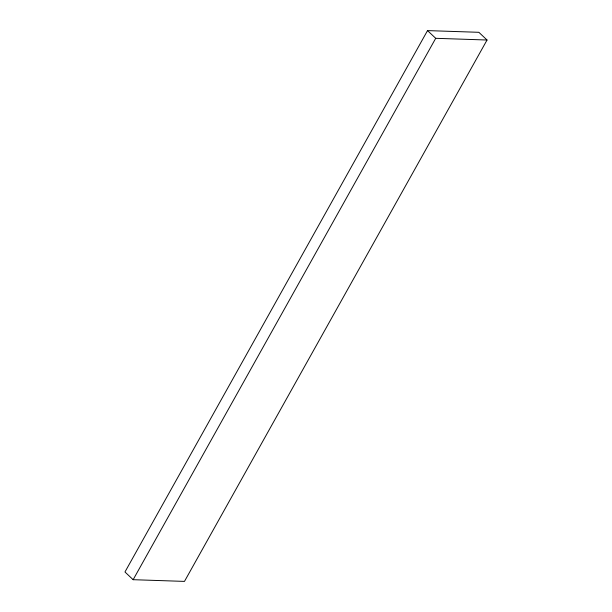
<?xml version="1.0" encoding="UTF-8"?>
<svg xmlns="http://www.w3.org/2000/svg" width="612" height="612" viewBox="0 0 612 612"><rect width="100%" height="100%" fill="white"/><g stroke="black" fill="none" stroke-linecap="round" stroke-linejoin="round"><path stroke-width="0.92" d="M427.528 30.6L124.955 571.983L133.141 579.694L184.472 581.4L487.045 40.017L478.859 32.306L427.528 30.6L435.713 38.311L487.045 40.017M133.141 579.694L435.713 38.311"/></g></svg>
